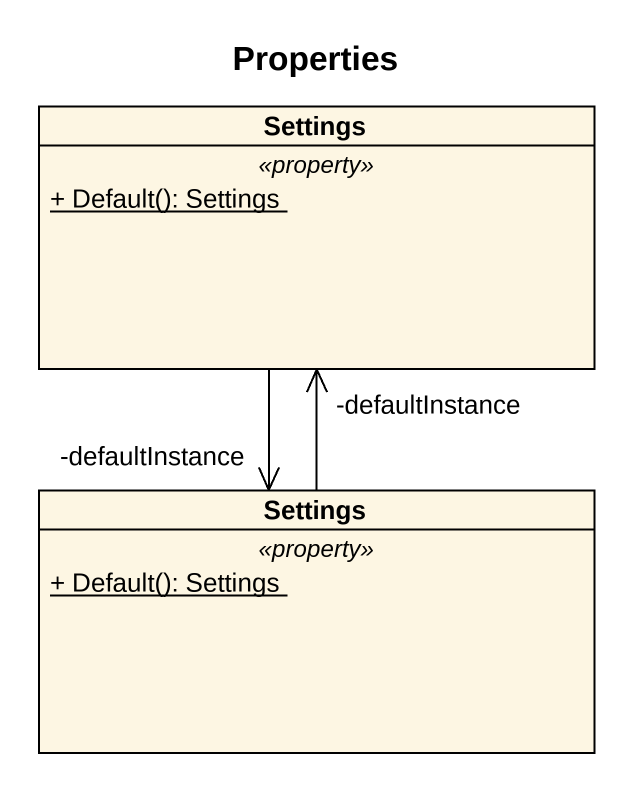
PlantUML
@startuml
title Properties
hide circle
hide empty members
skinparam classAttributeIconSize 0
class Settings {
  .. <<property>> ..
  {static} + Default(): Settings
}
class "Settings" as Settings_2 {
  .. <<property>> ..
  {static} + Default(): Settings
}
Settings --> "-defaultInstance" Settings_2
Settings_2 -up-> "-defaultInstance" Settings
@enduml
